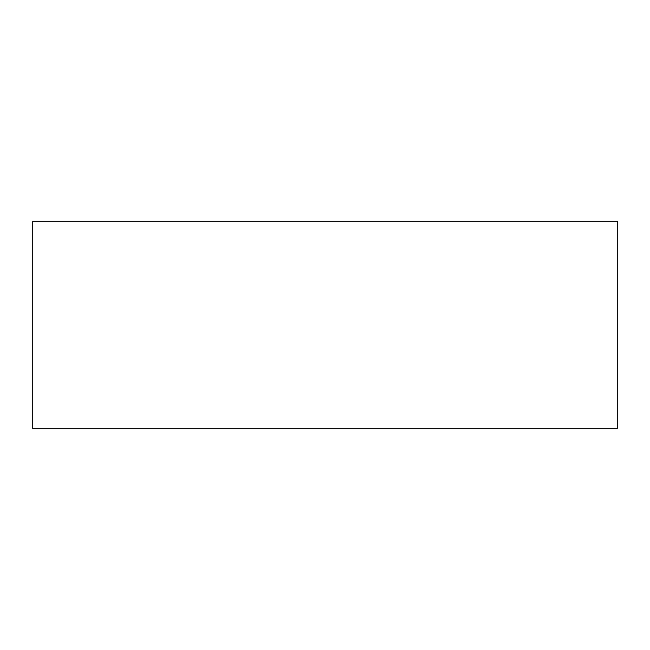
<?xml version="1.0" encoding="UTF-8"?>
<svg xmlns="http://www.w3.org/2000/svg" width="650" height="650" viewBox="0 0 650 650"><rect width="100%" height="100%" fill="white"/><g stroke="black" fill="none" stroke-linecap="round" stroke-linejoin="round"><path stroke-width="0.97" d="M617.5 221.479L32.5 221.479L32.5 428.521L617.5 428.521L617.5 221.479"/></g></svg>
